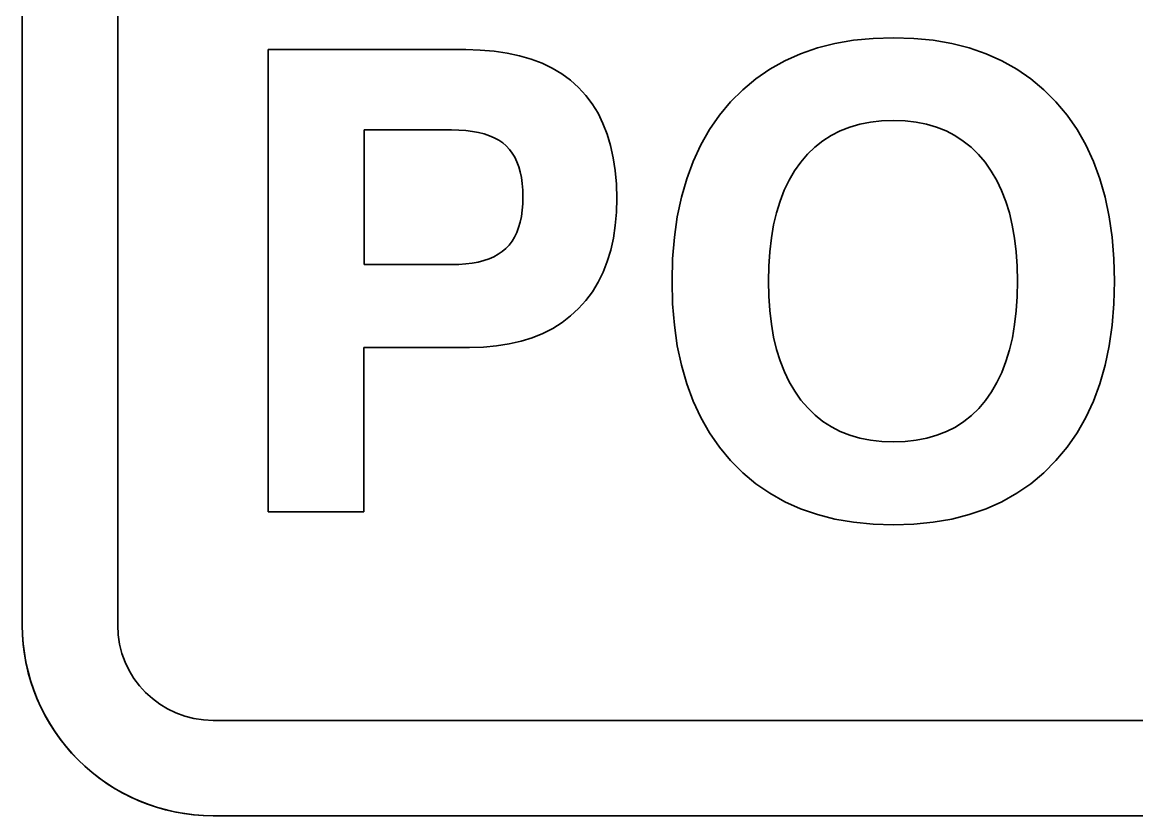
# Model space of a CAD drawing. Extents: x 18 to 197, y 25 to 142.
# Drawn here: x 26.52 to 65.06, y 24.81 to 52.27 of the extents above; entities that cross this region are included whole.
import ezdxf

# ---------------------------------------------------------------- set-up
doc = ezdxf.new("R2010")
doc.units = 0

msp = doc.modelspace()

# ---------------------------------------------------------------- linework, layer by layer
at = {"color": 7, "lineweight": 35}
for p, q in [((26.516865, 31.411736), (26.516865, 71.623726)), ((26.516865, 71.623726), (26.516865, 31.411736)), ((29.816868, 71.623726), (29.816868, 31.411736)), ((97.196869, 28.111732), (33.116871, 28.111732)), ((97.196869, 24.811729), (33.116871, 24.811729)), ((33.116871, 24.811729), (97.196869, 24.811729))]:
    msp.add_line(p, q, dxfattribs=at)
at = {"color": 7, "lineweight": 35, "ltscale": 0.016928}
for p, q in [((55.270245, 51.650871), (55.94408, 51.717506)), ((55.94408, 34.903816), (55.270245, 34.970467))]:
    msp.add_line(p, q, dxfattribs=at)
at = {"color": 7, "lineweight": 35, "ltscale": 0.017645}
for p, q in [((55.94408, 51.717506), (56.649525, 51.739723)), ((56.649525, 34.881615), (55.94408, 34.903816))]:
    msp.add_line(p, q, dxfattribs=at)
at = {"color": 7, "lineweight": 35, "ltscale": 0.017593}
for p, q in [((56.649525, 51.739723), (57.352901, 51.717506)), ((57.352901, 34.903816), (56.649525, 34.881615))]:
    msp.add_line(p, q, dxfattribs=at)
at = {"color": 7, "lineweight": 35, "ltscale": 0.016882}
for p, q in [((57.352901, 51.717506), (58.024891, 51.650871)), ((58.024891, 34.970467), (57.352901, 34.903816))]:
    msp.add_line(p, q, dxfattribs=at)
at = {"color": 7, "lineweight": 35, "ltscale": 0.170808}
msp.add_line((35.022915, 51.326958), (41.855228, 51.326958), dxfattribs=at)
at = {"color": 7, "lineweight": 35, "ltscale": 0.4}
msp.add_line((35.022915, 35.326958), (35.022915, 51.326958), dxfattribs=at)
at = {"color": 7, "lineweight": 35, "ltscale": 0.012564}
msp.add_line((41.855228, 51.326958), (42.357601, 51.313866), dxfattribs=at)
at = {"color": 7, "lineweight": 35, "ltscale": 0.011975}
msp.add_line((42.357601, 51.313866), (42.834995, 51.274605), dxfattribs=at)
at = {"color": 7, "lineweight": 35, "ltscale": 0.011428}
msp.add_line((42.834995, 51.274605), (43.287403, 51.20916), dxfattribs=at)
at = {"color": 7, "lineweight": 35, "ltscale": 0.015314}
for p, q in [((53.438389, 51.184395), (54.017399, 51.384315)), ((54.017399, 35.237022), (53.438389, 35.436943))]:
    msp.add_line(p, q, dxfattribs=at)
at = {"color": 7, "lineweight": 35, "ltscale": 0.015753}
for p, q in [((54.017399, 51.384315), (54.628017, 51.539803)), ((54.628017, 35.08152), (54.017399, 35.237022))]:
    msp.add_line(p, q, dxfattribs=at)
at = {"color": 7, "lineweight": 35, "ltscale": 0.016294}
for p, q in [((54.628017, 51.539803), (55.270245, 51.650871)), ((55.270245, 34.970467), (54.628017, 35.08152))]:
    msp.add_line(p, q, dxfattribs=at)
at = {"color": 7, "lineweight": 35, "ltscale": 0.016254}
for p, q in [((58.024891, 51.650871), (58.665493, 51.539803)), ((58.665493, 35.08152), (58.024891, 34.970467))]:
    msp.add_line(p, q, dxfattribs=at)
at = {"color": 7, "lineweight": 35, "ltscale": 0.015718}
msp.add_line((58.665493, 51.539803), (59.2747, 51.384315), dxfattribs=at)
at = {"color": 7, "lineweight": 35, "ltscale": 0.015286}
for p, q in [((59.2747, 51.384315), (59.852512, 51.184395)), ((59.852512, 35.436943), (59.2747, 35.237022))]:
    msp.add_line(p, q, dxfattribs=at)
at = {"color": 7, "lineweight": 35, "ltscale": 0.010929}
msp.add_line((43.287403, 51.20916), (43.714832, 51.117531), dxfattribs=at)
at = {"color": 7, "lineweight": 35, "ltscale": 0.010483}
msp.add_line((43.714832, 51.117531), (44.117275, 50.999733), dxfattribs=at)
at = {"color": 7, "lineweight": 35, "ltscale": 0.0101}
msp.add_line((44.117275, 50.999733), (44.49474, 50.855751), dxfattribs=at)
at = {"color": 7, "lineweight": 35, "ltscale": 0.014778}
for p, q in [((52.375202, 50.651268), (52.890987, 50.940041)), ((52.890987, 35.681282), (52.375202, 35.970055))]:
    msp.add_line(p, q, dxfattribs=at)
at = {"color": 7, "lineweight": 35, "ltscale": 0.014987}
msp.add_line((52.890987, 50.940041), (53.438389, 51.184395), dxfattribs=at)
at = {"color": 7, "lineweight": 35, "ltscale": 0.014964}
for p, q in [((59.852512, 51.184395), (60.398937, 50.940041)), ((60.398937, 35.681282), (59.852512, 35.436943))]:
    msp.add_line(p, q, dxfattribs=at)
at = {"color": 7, "lineweight": 35, "ltscale": 0.014761}
for p, q in [((60.398937, 50.940041), (60.91396, 50.651268)), ((60.91396, 35.970055), (60.398937, 35.681282))]:
    msp.add_line(p, q, dxfattribs=at)
at = {"color": 7, "lineweight": 35, "ltscale": 0.009785}
msp.add_line((44.49474, 50.855751), (44.847218, 50.6856), dxfattribs=at)
at = {"color": 7, "lineweight": 35, "ltscale": 0.009546}
msp.add_line((44.847218, 50.6856), (45.174709, 50.489265), dxfattribs=at)
at = {"color": 7, "lineweight": 35, "ltscale": 0.014694}
for p, q in [((51.891018, 50.318077), (52.375202, 50.651268)), ((52.375202, 35.970055), (51.891018, 36.303246))]:
    msp.add_line(p, q, dxfattribs=at)
at = {"color": 7, "lineweight": 35, "ltscale": 0.014683}
for p, q in [((60.91396, 50.651268), (61.397602, 50.318077)), ((61.397602, 36.303246), (60.91396, 35.970055))]:
    msp.add_line(p, q, dxfattribs=at)
at = {"color": 7, "lineweight": 35, "ltscale": 0.009388}
msp.add_line((45.174709, 50.489265), (45.477222, 50.266762), dxfattribs=at)
at = {"color": 7, "lineweight": 35, "ltscale": 0.009316}
msp.add_line((45.477222, 50.266762), (45.754749, 50.018059), dxfattribs=at)
at = {"color": 7, "lineweight": 35, "ltscale": 0.014736}
for p, q in [((51.438442, 49.940453), (51.891018, 50.318077)), ((51.891018, 36.303246), (51.438442, 36.68087))]:
    msp.add_line(p, q, dxfattribs=at)
at = {"color": 7, "lineweight": 35, "ltscale": 0.014729}
for p, q in [((61.397602, 50.318077), (61.84985, 49.940453)), ((61.84985, 36.68087), (61.397602, 36.303246))]:
    msp.add_line(p, q, dxfattribs=at)
at = {"color": 7, "lineweight": 35, "ltscale": 0.009303}
msp.add_line((45.754749, 50.018059), (46.006535, 49.744072), dxfattribs=at)
at = {"color": 7, "lineweight": 35, "ltscale": 0.009348}
msp.add_line((46.006535, 49.744072), (46.231815, 49.445625), dxfattribs=at)
at = {"color": 7, "lineweight": 35, "ltscale": 0.014902}
msp.add_line((51.017483, 49.51841), (51.438442, 49.940453), dxfattribs=at)
at = {"color": 7, "lineweight": 35, "ltscale": 0.0149}
msp.add_line((61.84985, 49.940453), (62.270702, 49.51841), dxfattribs=at)
at = {"color": 7, "lineweight": 35, "ltscale": 0.009479}
msp.add_line((46.231815, 49.445625), (46.430599, 49.122749), dxfattribs=at)
at = {"color": 7, "lineweight": 35, "ltscale": 0.015032}
for p, q in [((50.63258, 49.056496), (51.017483, 49.51841)), ((62.270702, 49.51841), (62.655605, 49.056496)), ((51.017483, 37.102928), (50.63258, 37.564842)), ((62.655605, 37.564842), (62.270702, 37.102928))]:
    msp.add_line(p, q, dxfattribs=at)
at = {"color": 7, "lineweight": 35, "ltscale": 0.009692}
msp.add_line((46.430599, 49.122749), (46.602871, 48.775429), dxfattribs=at)
at = {"color": 7, "lineweight": 35, "ltscale": 0.015121}
for p, q in [((50.288197, 48.559273), (50.63258, 49.056496)), ((62.655605, 49.056496), (62.999989, 48.559273)), ((50.63258, 37.564842), (50.288197, 38.06205)), ((62.999989, 38.06205), (62.655605, 37.564842))]:
    msp.add_line(p, q, dxfattribs=at)
at = {"color": 7, "lineweight": 35, "ltscale": 0.009983}
msp.add_line((46.602871, 48.775429), (46.748638, 48.403664), dxfattribs=at)
at = {"color": 7, "lineweight": 35, "ltscale": 0.008865}
msp.add_line((55.135769, 48.641823), (54.805668, 48.512291), dxfattribs=at)
at = {"color": 7, "lineweight": 35, "ltscale": 0.009092}
msp.add_line((55.485203, 48.742577), (55.135769, 48.641823), dxfattribs=at)
at = {"color": 7, "lineweight": 35, "ltscale": 0.009393}
msp.add_line((55.853977, 48.814537), (55.485203, 48.742577), dxfattribs=at)
at = {"color": 7, "lineweight": 35, "ltscale": 0.009763}
msp.add_line((56.242085, 48.857704), (55.853977, 48.814537), dxfattribs=at)
at = {"color": 7, "lineweight": 35, "ltscale": 0.010192}
msp.add_line((56.649525, 48.872108), (56.242085, 48.857704), dxfattribs=at)
at = {"color": 7, "lineweight": 35, "ltscale": 0.010038}
msp.add_line((57.05077, 48.857658), (56.649525, 48.872108), dxfattribs=at)
at = {"color": 7, "lineweight": 35, "ltscale": 0.009625}
msp.add_line((57.433338, 48.814323), (57.05077, 48.857658), dxfattribs=at)
at = {"color": 7, "lineweight": 35, "ltscale": 0.009275}
msp.add_line((57.797222, 48.742088), (57.433338, 48.814323), dxfattribs=at)
at = {"color": 7, "lineweight": 35, "ltscale": 0.008993}
msp.add_line((58.142422, 48.640953), (57.797222, 48.742088), dxfattribs=at)
at = {"color": 7, "lineweight": 35, "ltscale": 0.008786}
msp.add_line((58.468937, 48.510933), (58.142422, 48.640953), dxfattribs=at)
at = {"color": 7, "lineweight": 35, "ltscale": 0.116497}
msp.add_line((38.346745, 48.546242), (38.346745, 43.88636), dxfattribs=at)
at = {"color": 7, "lineweight": 35, "ltscale": 0.075492}
for p, q in [((41.366428, 48.546242), (38.346745, 48.546242)), ((38.346745, 43.88636), (41.366428, 43.88636))]:
    msp.add_line(p, q, dxfattribs=at)
at = {"color": 7, "lineweight": 35, "ltscale": 0.006388}
msp.add_line((41.621906, 48.540703), (41.366428, 48.546242), dxfattribs=at)
at = {"color": 7, "lineweight": 35, "ltscale": 0.006032}
msp.add_line((41.862614, 48.524086), (41.621906, 48.540703), dxfattribs=at)
at = {"color": 7, "lineweight": 35, "ltscale": 0.005691}
msp.add_line((42.088543, 48.496376), (41.862614, 48.524086), dxfattribs=at)
at = {"color": 7, "lineweight": 35, "ltscale": 0.005367}
msp.add_line((42.299709, 48.457603), (42.088543, 48.496376), dxfattribs=at)
at = {"color": 7, "lineweight": 35, "ltscale": 0.005066}
msp.add_line((42.496098, 48.407738), (42.299709, 48.457603), dxfattribs=at)
at = {"color": 7, "lineweight": 35, "ltscale": 0.004789}
msp.add_line((42.677708, 48.346809), (42.496098, 48.407738), dxfattribs=at)
at = {"color": 7, "lineweight": 35, "ltscale": 0.004543}
msp.add_line((42.844555, 48.274788), (42.677708, 48.346809), dxfattribs=at)
at = {"color": 7, "lineweight": 35, "ltscale": 0.004332}
msp.add_line((42.996624, 48.191689), (42.844555, 48.274788), dxfattribs=at)
at = {"color": 7, "lineweight": 35, "ltscale": 0.004162}
msp.add_line((43.133923, 48.097527), (42.996624, 48.191689), dxfattribs=at)
at = {"color": 7, "lineweight": 35, "ltscale": 0.010344}
msp.add_line((46.748638, 48.403664), (46.867908, 48.007469), dxfattribs=at)
at = {"color": 7, "lineweight": 35, "ltscale": 0.015328}
for p, q in [((49.984325, 48.026756), (50.288197, 48.559273)), ((62.999989, 48.559273), (63.30386, 48.026756)), ((50.288197, 38.06205), (49.984325, 38.594582)), ((63.30386, 38.594582), (62.999989, 38.06205))]:
    msp.add_line(p, q, dxfattribs=at)
at = {"color": 7, "lineweight": 35, "ltscale": 0.008658}
msp.add_line((54.4949, 48.353981), (54.203465, 48.166878), dxfattribs=at)
at = {"color": 7, "lineweight": 35, "ltscale": 0.008719}
msp.add_line((54.805668, 48.512291), (54.4949, 48.353981), dxfattribs=at)
at = {"color": 7, "lineweight": 35, "ltscale": 0.008661}
msp.add_line((58.776775, 48.352028), (58.468937, 48.510933), dxfattribs=at)
at = {"color": 7, "lineweight": 35, "ltscale": 0.00862}
msp.add_line((59.065922, 48.164207), (58.776775, 48.352028), dxfattribs=at)
at = {"color": 7, "lineweight": 35, "ltscale": 0.004038}
msp.add_line((43.256451, 47.992271), (43.133923, 48.097527), dxfattribs=at)
at = {"color": 7, "lineweight": 35, "ltscale": 0.00401}
msp.add_line((43.365833, 47.874947), (43.256451, 47.992271), dxfattribs=at)
at = {"color": 7, "lineweight": 35, "ltscale": 0.004075}
msp.add_line((43.463703, 47.744606), (43.365833, 47.874947), dxfattribs=at)
at = {"color": 7, "lineweight": 35, "ltscale": 0.010769}
msp.add_line((46.867908, 48.007469), (46.960674, 47.58683), dxfattribs=at)
at = {"color": 7, "lineweight": 35, "ltscale": 0.015648}
for p, q in [((49.720966, 47.458931), (49.984325, 48.026756)), ((63.30386, 48.026756), (63.567211, 47.458931)), ((49.984325, 38.594582), (49.720966, 39.162392)), ((63.567211, 39.162392), (63.30386, 38.594582))]:
    msp.add_line(p, q, dxfattribs=at)
at = {"color": 7, "lineweight": 35, "ltscale": 0.008795}
msp.add_line((53.93137, 47.950996), (53.678608, 47.706322), dxfattribs=at)
at = {"color": 7, "lineweight": 35, "ltscale": 0.008683}
msp.add_line((54.203465, 48.166878), (53.93137, 47.950996), dxfattribs=at)
at = {"color": 7, "lineweight": 35, "ltscale": 0.008664}
for p, q in [((59.336391, 47.947517), (59.065922, 48.164207)), ((58.482517, 38.107674), (58.791111, 38.265404))]:
    msp.add_line(p, q, dxfattribs=at)
at = {"color": 7, "lineweight": 35, "ltscale": 0.008793}
msp.add_line((59.588184, 47.701927), (59.336391, 47.947517), dxfattribs=at)
at = {"color": 7, "lineweight": 35, "ltscale": 0.004184}
msp.add_line((43.550053, 47.601234), (43.463703, 47.744606), dxfattribs=at)
at = {"color": 7, "lineweight": 35, "ltscale": 0.004335}
msp.add_line((43.624897, 47.444817), (43.550053, 47.601234), dxfattribs=at)
at = {"color": 7, "lineweight": 35, "ltscale": 0.004522}
msp.add_line((43.688221, 47.275368), (43.624897, 47.444817), dxfattribs=at)
at = {"color": 7, "lineweight": 35, "ltscale": 0.011249}
msp.add_line((46.960674, 47.58683), (47.026928, 47.141762), dxfattribs=at)
at = {"color": 7, "lineweight": 35, "ltscale": 0.016074}
for p, q in [((49.498135, 46.855812), (49.720966, 47.458931)), ((63.567211, 47.458931), (63.790051, 46.855812)), ((49.720966, 39.162392), (49.498135, 39.765511)), ((63.790051, 39.765511), (63.567211, 39.162392))]:
    msp.add_line(p, q, dxfattribs=at)
at = {"color": 7, "lineweight": 35, "ltscale": 0.009198}
msp.add_line((53.445179, 47.432869), (53.232609, 47.132576), dxfattribs=at)
at = {"color": 7, "lineweight": 35, "ltscale": 0.008988}
msp.add_line((53.678608, 47.706322), (53.445179, 47.432869), dxfattribs=at)
at = {"color": 7, "lineweight": 35, "ltscale": 0.009003}
msp.add_line((59.821278, 47.427437), (59.588184, 47.701927), dxfattribs=at)
at = {"color": 7, "lineweight": 35, "ltscale": 0.009217}
msp.add_line((60.033855, 47.126228), (59.821278, 47.427437), dxfattribs=at)
at = {"color": 7, "lineweight": 35, "ltscale": 0.004743}
msp.add_line((43.740032, 47.092873), (43.688221, 47.275368), dxfattribs=at)
at = {"color": 7, "lineweight": 35, "ltscale": 0.004991}
msp.add_line((43.780331, 46.897362), (43.740032, 47.092873), dxfattribs=at)
at = {"color": 7, "lineweight": 35, "ltscale": 0.01178}
msp.add_line((47.026928, 47.141762), (47.066685, 46.672234), dxfattribs=at)
at = {"color": 7, "lineweight": 35, "ltscale": 0.009418}
msp.add_line((53.232609, 47.132576), (53.042408, 46.807411), dxfattribs=at)
at = {"color": 7, "lineweight": 35, "ltscale": 0.00943}
msp.add_line((60.224049, 46.800468), (60.033855, 47.126228), dxfattribs=at)
at = {"color": 7, "lineweight": 35, "ltscale": 0.005263}
msp.add_line((43.809116, 46.688805), (43.780331, 46.897362), dxfattribs=at)
at = {"color": 7, "lineweight": 35, "ltscale": 0.005557}
msp.add_line((43.826389, 46.467216), (43.809116, 46.688805), dxfattribs=at)
at = {"color": 7, "lineweight": 35, "ltscale": 0.012353}
msp.add_line((47.066685, 46.672234), (47.079937, 46.178276), dxfattribs=at)
at = {"color": 7, "lineweight": 35, "ltscale": 0.016599}
for p, q in [((49.315807, 46.217384), (49.498135, 46.855812)), ((63.790051, 46.855812), (63.972378, 46.217384)), ((49.498135, 39.765511), (49.315807, 40.403938)), ((63.972378, 40.403938), (63.790051, 39.765511))]:
    msp.add_line(p, q, dxfattribs=at)
at = {"color": 7, "lineweight": 35, "ltscale": 0.009704}
msp.add_line((53.042408, 46.807411), (52.874592, 46.45739), dxfattribs=at)
at = {"color": 7, "lineweight": 35, "ltscale": 0.009711}
msp.add_line((60.391872, 46.450157), (60.224049, 46.800468), dxfattribs=at)
at = {"color": 7, "lineweight": 35, "ltscale": 0.005867}
msp.add_line((43.832142, 46.232597), (43.826389, 46.467216), dxfattribs=at)
at = {"color": 7, "lineweight": 35, "ltscale": 0.010053}
msp.add_line((52.874592, 46.45739), (52.729145, 46.082481), dxfattribs=at)
at = {"color": 7, "lineweight": 35, "ltscale": 0.010052}
msp.add_line((60.537312, 46.07531), (60.391872, 46.450157), dxfattribs=at)
at = {"color": 7, "lineweight": 35, "ltscale": 0.005653}
msp.add_line((43.808681, 45.768349), (43.826283, 45.993782), dxfattribs=at)
at = {"color": 7, "lineweight": 35, "ltscale": 0.005972}
msp.add_line((43.826283, 45.993782), (43.832142, 46.232597), dxfattribs=at)
at = {"color": 7, "lineweight": 35, "ltscale": 0.012053}
msp.add_line((47.079937, 46.178276), (47.066738, 45.696327), dxfattribs=at)
at = {"color": 7, "lineweight": 35, "ltscale": 0.017212}
for p, q in [((49.174007, 45.543663), (49.315807, 46.217384)), ((63.972378, 46.217384), (64.114182, 45.543663)), ((49.315807, 40.403938), (49.174007, 41.077675)), ((64.114182, 41.077675), (63.972378, 40.403938))]:
    msp.add_line(p, q, dxfattribs=at)
at = {"color": 7, "lineweight": 35, "ltscale": 0.010458}
for p, q in [((52.729145, 46.082481), (52.606075, 45.682686)), ((60.541225, 40.531685), (60.663105, 40.931847))]:
    msp.add_line(p, q, dxfattribs=at)
at = {"color": 7, "lineweight": 35, "ltscale": 0.010448}
msp.add_line((60.660389, 45.675911), (60.537312, 46.07531), dxfattribs=at)
at = {"color": 7, "lineweight": 35, "ltscale": 0.005073}
msp.add_line((43.738293, 45.357536), (43.779354, 45.556252), dxfattribs=at)
at = {"color": 7, "lineweight": 35, "ltscale": 0.005353}
msp.add_line((43.779354, 45.556252), (43.808681, 45.768349), dxfattribs=at)
at = {"color": 7, "lineweight": 35, "ltscale": 0.011532}
msp.add_line((47.066738, 45.696327), (47.027149, 45.236748), dxfattribs=at)
at = {"color": 7, "lineweight": 35, "ltscale": 0.017906}
for p, q in [((49.072712, 44.834633), (49.174007, 45.543663)), ((64.114182, 45.543663), (64.215469, 44.834633)), ((49.174007, 41.077675), (49.072712, 41.786705)), ((64.215469, 41.786705), (64.114182, 41.077675))]:
    msp.add_line(p, q, dxfattribs=at)
at = {"color": 7, "lineweight": 35, "ltscale": 0.010911}
msp.add_line((52.606075, 45.682686), (52.505383, 45.258034), dxfattribs=at)
at = {"color": 7, "lineweight": 35, "ltscale": 0.010894}
msp.add_line((60.761082, 45.251961), (60.660389, 45.675911), dxfattribs=at)
at = {"color": 7, "lineweight": 35, "ltscale": 0.004593}
msp.add_line((43.620983, 45.000175), (43.685505, 45.172173), dxfattribs=at)
at = {"color": 7, "lineweight": 35, "ltscale": 0.004818}
msp.add_line((43.685505, 45.172173), (43.738293, 45.357536), dxfattribs=at)
at = {"color": 7, "lineweight": 35, "ltscale": 0.011054}
msp.add_line((47.027149, 45.236748), (46.961163, 44.799538), dxfattribs=at)
at = {"color": 7, "lineweight": 35, "ltscale": 0.011407}
msp.add_line((52.505383, 45.258034), (52.427067, 44.80851), dxfattribs=at)
at = {"color": 7, "lineweight": 35, "ltscale": 0.011382}
msp.add_line((60.83939, 44.803459), (60.761082, 45.251961), dxfattribs=at)
at = {"color": 7, "lineweight": 35, "ltscale": 0.004246}
msp.add_line((43.456745, 44.696251), (43.544727, 44.84153), dxfattribs=at)
at = {"color": 7, "lineweight": 35, "ltscale": 0.004401}
msp.add_line((43.544727, 44.84153), (43.620983, 45.000175), dxfattribs=at)
at = {"color": 7, "lineweight": 35, "ltscale": 0.010625}
msp.add_line((46.961163, 44.799538), (46.868778, 44.384712), dxfattribs=at)
at = {"color": 7, "lineweight": 35, "ltscale": 0.01867}
for p, q in [((49.011944, 44.090294), (49.072712, 44.834633)), ((64.215469, 44.834633), (64.276245, 44.090294)), ((49.072712, 41.786705), (49.011944, 42.531029)), ((64.276245, 42.531029), (64.215469, 41.786705))]:
    msp.add_line(p, q, dxfattribs=at)
at = {"color": 7, "lineweight": 35, "ltscale": 0.011942}
msp.add_line((52.427067, 44.80851), (52.371128, 44.334099), dxfattribs=at)
at = {"color": 7, "lineweight": 35, "ltscale": 0.011909}
msp.add_line((60.895336, 44.330406), (60.83939, 44.803459), dxfattribs=at)
at = {"color": 7, "lineweight": 35, "ltscale": 0.0042}
msp.add_line((42.982723, 44.244377), (43.121212, 44.33947), dxfattribs=at)
at = {"color": 7, "lineweight": 35, "ltscale": 0.00409}
msp.add_line((43.121212, 44.33947), (43.245586, 44.445763), dxfattribs=at)
at = {"color": 7, "lineweight": 35, "ltscale": 0.004068}
msp.add_line((43.245586, 44.445763), (43.357029, 44.564323), dxfattribs=at)
at = {"color": 7, "lineweight": 35, "ltscale": 0.004134}
msp.add_line((43.357029, 44.564323), (43.456745, 44.696251), dxfattribs=at)
at = {"color": 7, "lineweight": 35, "ltscale": 0.010251}
msp.add_line((46.868778, 44.384712), (46.749996, 43.992271), dxfattribs=at)
at = {"color": 7, "lineweight": 35, "ltscale": 0.01251}
msp.add_line((52.371128, 44.334099), (52.337559, 43.834816), dxfattribs=at)
at = {"color": 7, "lineweight": 35, "ltscale": 0.012468}
msp.add_line((60.928898, 43.832802), (60.895336, 44.330406), dxfattribs=at)
at = {"color": 7, "lineweight": 35, "ltscale": 0.005318}
msp.add_line((42.078442, 43.936714), (42.28754, 43.975868), dxfattribs=at)
at = {"color": 7, "lineweight": 35, "ltscale": 0.005034}
msp.add_line((42.28754, 43.975868), (42.482517, 44.026207), dxfattribs=at)
at = {"color": 7, "lineweight": 35, "ltscale": 0.004776}
msp.add_line((42.482517, 44.026207), (42.663372, 44.087746), dxfattribs=at)
at = {"color": 7, "lineweight": 35, "ltscale": 0.004548}
msp.add_line((42.663372, 44.087746), (42.830105, 44.160469), dxfattribs=at)
at = {"color": 7, "lineweight": 35, "ltscale": 0.004354}
msp.add_line((42.830105, 44.160469), (42.982723, 44.244377), dxfattribs=at)
at = {"color": 7, "lineweight": 35, "ltscale": 0.009939}
msp.add_line((46.749996, 43.992271), (46.604824, 43.622185), dxfattribs=at)
at = {"color": 7, "lineweight": 35, "ltscale": 0.019497}
for p, q in [((48.99168, 43.310661), (49.011944, 44.090294)), ((64.276245, 44.090294), (64.296509, 43.310661)), ((49.011944, 42.531029), (48.99168, 43.310661)), ((64.296509, 43.310661), (64.276245, 42.531029))]:
    msp.add_line(p, q, dxfattribs=at)
at = {"color": 7, "lineweight": 35, "ltscale": 0.006288}
msp.add_line((41.366428, 43.88636), (41.617886, 43.89196), dxfattribs=at)
at = {"color": 7, "lineweight": 35, "ltscale": 0.005948}
msp.add_line((41.617886, 43.89196), (41.855228, 43.90873), dxfattribs=at)
at = {"color": 7, "lineweight": 35, "ltscale": 0.005624}
msp.add_line((41.855228, 43.90873), (42.078442, 43.936714), dxfattribs=at)
at = {"color": 7, "lineweight": 35, "ltscale": 0.009693}
msp.add_line((46.604824, 43.622185), (46.433254, 43.274498), dxfattribs=at)
at = {"color": 7, "lineweight": 35, "ltscale": 0.013107}
msp.add_line((52.337559, 43.834816), (52.326374, 43.310661), dxfattribs=at)
at = {"color": 7, "lineweight": 35, "ltscale": 0.013057}
msp.add_line((60.940083, 43.310661), (60.928898, 43.832802), dxfattribs=at)
at = {"color": 7, "lineweight": 35, "ltscale": 0.009521}
msp.add_line((46.433254, 43.274498), (46.235294, 42.949165), dxfattribs=at)
at = {"color": 7, "lineweight": 35, "ltscale": 0.013006}
msp.add_line((52.326374, 43.310661), (52.33762, 42.790535), dxfattribs=at)
at = {"color": 7, "lineweight": 35, "ltscale": 0.013157}
msp.add_line((60.929005, 42.784492), (60.940083, 43.310661), dxfattribs=at)
at = {"color": 7, "lineweight": 35, "ltscale": 0.009424}
msp.add_line((46.235294, 42.949165), (46.010937, 42.646217), dxfattribs=at)
at = {"color": 7, "lineweight": 35, "ltscale": 0.012427}
msp.add_line((52.33762, 42.790535), (52.371342, 42.294609), dxfattribs=at)
at = {"color": 7, "lineweight": 35, "ltscale": 0.009407}
msp.add_line((46.010937, 42.646217), (45.760181, 42.365654), dxfattribs=at)
at = {"color": 7, "lineweight": 35, "ltscale": 0.012552}
msp.add_line((60.895771, 42.283531), (60.929005, 42.784492), dxfattribs=at)
at = {"color": 7, "lineweight": 35, "ltscale": 0.009395}
msp.add_line((45.484882, 42.109734), (45.186878, 41.88076), dxfattribs=at)
at = {"color": 7, "lineweight": 35, "ltscale": 0.009397}
msp.add_line((45.760181, 42.365654), (45.484882, 42.109734), dxfattribs=at)
at = {"color": 7, "lineweight": 35, "ltscale": 0.011875}
msp.add_line((52.371342, 42.294609), (52.427555, 41.822929), dxfattribs=at)
at = {"color": 7, "lineweight": 35, "ltscale": 0.011974}
msp.add_line((60.840366, 41.807777), (60.895771, 42.283531), dxfattribs=at)
at = {"color": 7, "lineweight": 35, "ltscale": 0.009637}
msp.add_line((44.866169, 41.678734), (44.522762, 41.503624), dxfattribs=at)
at = {"color": 7, "lineweight": 35, "ltscale": 0.009476}
msp.add_line((45.186878, 41.88076), (44.866169, 41.678734), dxfattribs=at)
at = {"color": 7, "lineweight": 35, "ltscale": 0.011359}
msp.add_line((52.427555, 41.822929), (52.506252, 41.37545), dxfattribs=at)
at = {"color": 7, "lineweight": 35, "ltscale": 0.01143}
msp.add_line((60.762821, 41.357216), (60.840366, 41.807777), dxfattribs=at)
at = {"color": 7, "lineweight": 35, "ltscale": 0.010182}
msp.add_line((44.156651, 41.355476), (43.767841, 41.234245), dxfattribs=at)
at = {"color": 7, "lineweight": 35, "ltscale": 0.009874}
msp.add_line((44.522762, 41.503624), (44.156651, 41.355476), dxfattribs=at)
at = {"color": 7, "lineweight": 35, "ltscale": 0.010879}
msp.add_line((52.506252, 41.37545), (52.607433, 40.952217), dxfattribs=at)
at = {"color": 7, "lineweight": 35, "ltscale": 0.010923}
msp.add_line((60.663105, 40.931847), (60.762821, 41.357216), dxfattribs=at)
at = {"color": 7, "lineweight": 35, "ltscale": 0.142295}
msp.add_line((38.325016, 41.018745), (38.325016, 35.326958), dxfattribs=at)
at = {"color": 7, "lineweight": 35, "ltscale": 0.091514}
msp.add_line((41.985569, 41.018745), (38.325016, 41.018745), dxfattribs=at)
at = {"color": 7, "lineweight": 35, "ltscale": 0.011995}
msp.add_line((42.465191, 41.032219), (41.985569, 41.018745), dxfattribs=at)
at = {"color": 7, "lineweight": 35, "ltscale": 0.011467}
msp.add_line((42.922108, 41.072624), (42.465191, 41.032219), dxfattribs=at)
at = {"color": 7, "lineweight": 35, "ltscale": 0.010985}
msp.add_line((43.356327, 41.139961), (42.922108, 41.072624), dxfattribs=at)
at = {"color": 7, "lineweight": 35, "ltscale": 0.010554}
msp.add_line((43.767841, 41.234245), (43.356327, 41.139961), dxfattribs=at)
at = {"color": 7, "lineweight": 35, "ltscale": 0.010444}
msp.add_line((52.607433, 40.952217), (52.731098, 40.553185), dxfattribs=at)
at = {"color": 7, "lineweight": 35, "ltscale": 0.010057}
msp.add_line((52.731098, 40.553185), (52.877247, 40.178383), dxfattribs=at)
at = {"color": 7, "lineweight": 35, "ltscale": 0.010042}
msp.add_line((60.397198, 40.156715), (60.541225, 40.531685), dxfattribs=at)
at = {"color": 7, "lineweight": 35, "ltscale": 0.009726}
msp.add_line((52.877247, 40.178383), (53.045887, 39.827812), dxfattribs=at)
at = {"color": 7, "lineweight": 35, "ltscale": 0.009681}
msp.add_line((60.231007, 39.806953), (60.397198, 40.156715), dxfattribs=at)
at = {"color": 7, "lineweight": 35, "ltscale": 0.009455}
msp.add_line((53.045887, 39.827812), (53.237003, 39.501457), dxfattribs=at)
at = {"color": 7, "lineweight": 35, "ltscale": 0.009381}
msp.add_line((60.042652, 39.482399), (60.231007, 39.806953), dxfattribs=at)
at = {"color": 7, "lineweight": 35, "ltscale": 0.00925}
msp.add_line((53.237003, 39.501457), (53.450611, 39.199333), dxfattribs=at)
at = {"color": 7, "lineweight": 35, "ltscale": 0.009149}
msp.add_line((59.832142, 39.183037), (60.042652, 39.482399), dxfattribs=at)
at = {"color": 7, "lineweight": 35, "ltscale": 0.009043}
msp.add_line((53.450611, 39.199333), (53.684963, 38.923805), dxfattribs=at)
at = {"color": 7, "lineweight": 35, "ltscale": 0.008934}
msp.add_line((59.600887, 38.910606), (59.832142, 39.183037), dxfattribs=at)
at = {"color": 7, "lineweight": 35, "ltscale": 0.008838}
msp.add_line((53.684963, 38.923805), (53.93832, 38.677284), dxfattribs=at)
at = {"color": 7, "lineweight": 35, "ltscale": 0.008714}
msp.add_line((53.93832, 38.677284), (54.21069, 38.45977), dxfattribs=at)
at = {"color": 7, "lineweight": 35, "ltscale": 0.008628}
msp.add_line((59.080372, 38.45179), (59.3503, 38.666862), dxfattribs=at)
at = {"color": 7, "lineweight": 35, "ltscale": 0.008739}
msp.add_line((59.3503, 38.666862), (59.600887, 38.910606), dxfattribs=at)
at = {"color": 7, "lineweight": 35, "ltscale": 0.008676}
msp.add_line((54.21069, 38.45977), (54.502071, 38.271263), dxfattribs=at)
at = {"color": 7, "lineweight": 35, "ltscale": 0.008724}
msp.add_line((54.502071, 38.271263), (54.812458, 38.111748), dxfattribs=at)
at = {"color": 7, "lineweight": 35, "ltscale": 0.008603}
msp.add_line((58.791111, 38.265404), (59.080372, 38.45179), dxfattribs=at)
at = {"color": 7, "lineweight": 35, "ltscale": 0.008858}
msp.add_line((54.812458, 38.111748), (55.14185, 37.981239), dxfattribs=at)
at = {"color": 7, "lineweight": 35, "ltscale": 0.009072}
msp.add_line((55.14185, 37.981239), (55.490253, 37.879738), dxfattribs=at)
at = {"color": 7, "lineweight": 35, "ltscale": 0.009363}
msp.add_line((55.490253, 37.879738), (55.85767, 37.807228), dxfattribs=at)
at = {"color": 7, "lineweight": 35, "ltscale": 0.009722}
msp.add_line((55.85767, 37.807228), (56.244091, 37.763725), dxfattribs=at)
at = {"color": 7, "lineweight": 35, "ltscale": 0.009708}
msp.add_line((57.05479, 37.763557), (57.440723, 37.806572), dxfattribs=at)
at = {"color": 7, "lineweight": 35, "ltscale": 0.009339}
msp.add_line((57.440723, 37.806572), (57.807323, 37.878273), dxfattribs=at)
at = {"color": 7, "lineweight": 35, "ltscale": 0.009037}
msp.add_line((57.807323, 37.878273), (58.154591, 37.97863), dxfattribs=at)
at = {"color": 7, "lineweight": 35, "ltscale": 0.00881}
msp.add_line((58.154591, 37.97863), (58.482517, 38.107674), dxfattribs=at)
at = {"color": 7, "lineweight": 35, "ltscale": 0.010142}
msp.add_line((56.244091, 37.763725), (56.649525, 37.749229), dxfattribs=at)
at = {"color": 7, "lineweight": 35, "ltscale": 0.010138}
msp.add_line((56.649525, 37.749229), (57.05479, 37.763557), dxfattribs=at)
at = {"color": 7, "lineweight": 35, "ltscale": 0.014903}
msp.add_line((51.438442, 36.68087), (51.017483, 37.102928), dxfattribs=at)
at = {"color": 7, "lineweight": 35, "ltscale": 0.014901}
msp.add_line((62.270702, 37.102928), (61.84985, 36.68087), dxfattribs=at)
at = {"color": 7, "lineweight": 35, "ltscale": 0.014986}
msp.add_line((53.438389, 35.436943), (52.890987, 35.681282), dxfattribs=at)
at = {"color": 7, "lineweight": 35, "ltscale": 0.082553}
msp.add_line((38.325016, 35.326958), (35.022915, 35.326958), dxfattribs=at)
at = {"color": 7, "lineweight": 35, "ltscale": 0.015719}
msp.add_line((59.2747, 35.237022), (58.665493, 35.08152), dxfattribs=at)
at = {"color": 7, "lineweight": 35}
for radius, start in [(6.6, 179.999995), (6.6, 180.000005), (3.3, 180.000005)]:
    msp.add_arc((33.116871, 31.411736), radius, start, 269.999997, dxfattribs=at)

doc.saveas('drawing.dxf')
